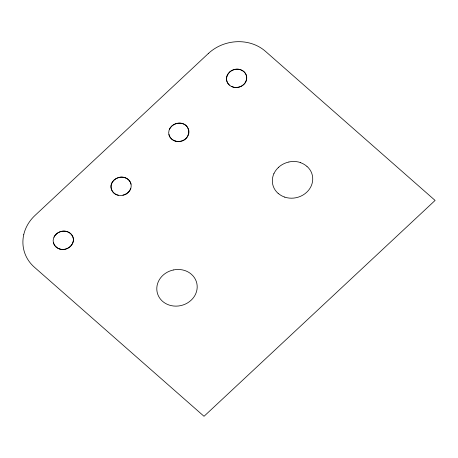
<?xml version="1.0" encoding="UTF-8"?>
<svg xmlns="http://www.w3.org/2000/svg" width="458" height="458" viewBox="0 0 458 458"><rect width="100%" height="100%" fill="white"/><g stroke="black" fill="none" stroke-linecap="round" stroke-linejoin="round"><path stroke-width="0.69" d="M130.811 188.29L129.774 190.545L128.143 192.497L126.036 194.037M229.555 72.141C227.179 74.414 225.966 77.86 226.836 81.083A10.122 9.063 -14.1 0 0 232.716 86.986A10.191 9.126 -14.1 0 0 238.441 87.272A10.122 9.063 -14.1 0 0 243.685 84.558C246.066 82.291 247.268 78.839 246.404 75.61M208.356 53.506L35.048 215.409A40.481 36.256 -14.1 0 0 23.724 234.742M56.242 234.044C58.882 231.691 62.551 230.666 66.026 231.307M176.341 123.568C193.202 119.761 192.24 144.144 176.13 141.264M231.473 86.476C235.475 88.337 240.427 87.524 243.685 84.558A10.122 9.063 -14.1 0 0 245.94 81.45A10.191 9.126 -14.1 0 0 246.559 76.228M118.353 195.234C112.45 194.324 108.901 187.07 112.382 182.038A10.156 9.097 -14.1 0 1 126.225 178.168A10.139 9.086 -14.1 0 1 130.862 183.549A10.191 9.126 -14.1 0 1 130.404 189.383A10.122 9.063 -14.1 0 1 122.927 195.188M72.118 235.349C76.681 242.574 68.162 251.236 60.588 249.204A10.139 9.086 -14.1 0 1 54.508 245.167M180.687 141.224A10.128 9.074 -14.1 0 0 188.169 135.419A10.196 9.131 -14.1 0 0 188.788 130.198M175.002 140.932A10.128 9.074 -14.1 0 1 168.979 134.434M180.675 141.241A10.196 9.131 -14.1 0 1 174.945 140.955M176.072 141.293A10.196 9.131 -14.1 0 1 168.681 132.694A10.196 9.131 -14.1 0 1 176.284 123.54M176.994 123.368A10.196 9.131 -14.1 0 1 182.719 123.654M169.529 129.219A10.116 9.057 -14.1 0 1 177 123.42M182.685 123.712A10.116 9.057 -14.1 0 1 188.696 130.204M59.448 248.889A10.116 9.063 -14.1 0 1 56.134 246.999M56.162 246.999A10.128 9.074 -14.1 0 1 53.437 242.368M54.055 237.187A10.128 9.074 -14.1 0 1 61.538 231.376M59.374 248.917A10.196 9.131 -14.1 0 0 65.099 249.204A10.116 9.063 -14.1 0 0 70.377 246.467A10.128 9.074 -14.1 0 0 72.633 243.353A10.196 9.131 -14.1 0 0 73.251 238.137A10.128 9.074 -14.1 0 0 67.229 231.668A10.202 9.137 -14.1 0 0 61.487 231.336M54.445 245.179A10.196 9.131 -14.1 0 1 56.174 234.032M125.005 177.71A10.122 9.063 -14.1 0 1 131.022 184.196M126.013 194.06A10.191 9.126 -14.1 0 1 117.151 194.948A10.122 9.063 -14.1 0 1 111.168 188.433A10.196 9.131 -14.1 0 1 111.758 183.189M119.235 177.343A10.191 9.126 -14.1 0 1 124.96 177.63M111.781 183.246A10.122 9.063 -14.1 0 1 119.263 177.441M240.547 69.771A10.122 9.063 -14.1 0 1 246.559 76.263M226.658 80.448A10.191 9.126 -14.1 0 1 227.271 75.232M229.544 72.095A10.191 9.126 -14.1 0 1 246.433 75.57M229.401 85.096A10.122 9.068 -14.1 0 1 226.681 80.471M227.3 75.284A10.122 9.068 -14.1 0 1 234.777 69.479M234.799 69.427A10.196 9.131 -14.1 0 1 240.524 69.719M173.307 269.997A20.244 18.131 -14.1 0 0 158.348 281.601A20.392 18.263 -14.1 0 0 157.117 292.044A20.238 18.125 -14.1 0 0 169.185 305.068A20.392 18.268 -14.1 0 0 180.635 305.641A20.244 18.131 -14.1 0 0 191.129 300.219A20.232 18.125 -14.1 0 0 195.64 293.99A20.387 18.263 -14.1 0 0 196.871 283.554A20.244 18.131 -14.1 0 0 191.433 274.308A20.244 18.131 -14.1 0 0 184.797 270.529A20.381 18.257 -14.1 0 0 173.347 269.957M284.813 197.129A20.232 18.12 -14.1 0 1 278.178 193.35M284.727 197.129A20.392 18.268 -14.1 0 0 296.177 197.707A20.232 18.12 -14.1 0 0 306.665 192.286A20.244 18.131 -14.1 0 0 311.177 186.057A20.392 18.268 -14.1 0 0 312.408 175.62A20.238 18.125 -14.1 0 0 306.975 166.369M278.092 193.356A20.238 18.125 -14.1 0 1 272.653 184.105A20.392 18.263 -14.1 0 1 273.89 173.668M273.884 173.742A20.238 18.125 -14.1 0 1 278.395 167.514M288.952 161.96A20.392 18.263 -14.1 0 1 300.402 162.533M278.395 167.445A20.244 18.131 -14.1 0 1 288.884 162.018M300.265 162.596A20.244 18.131 -14.1 0 1 306.9 166.374M65.986 231.342A10.139 9.086 -14.1 0 1 72.083 235.383M23.724 234.742A40.773 36.52 -14.1 0 0 25.694 255.45A40.476 36.251 -14.1 0 0 34.424 267.237L204.022 416.299L435.1 200.427L265.503 51.365A40.476 36.251 -14.1 0 0 244.767 42.084A40.773 36.52 -14.1 0 0 221.821 44.958A40.481 36.256 -14.1 0 0 208.356 53.506"/></g></svg>
